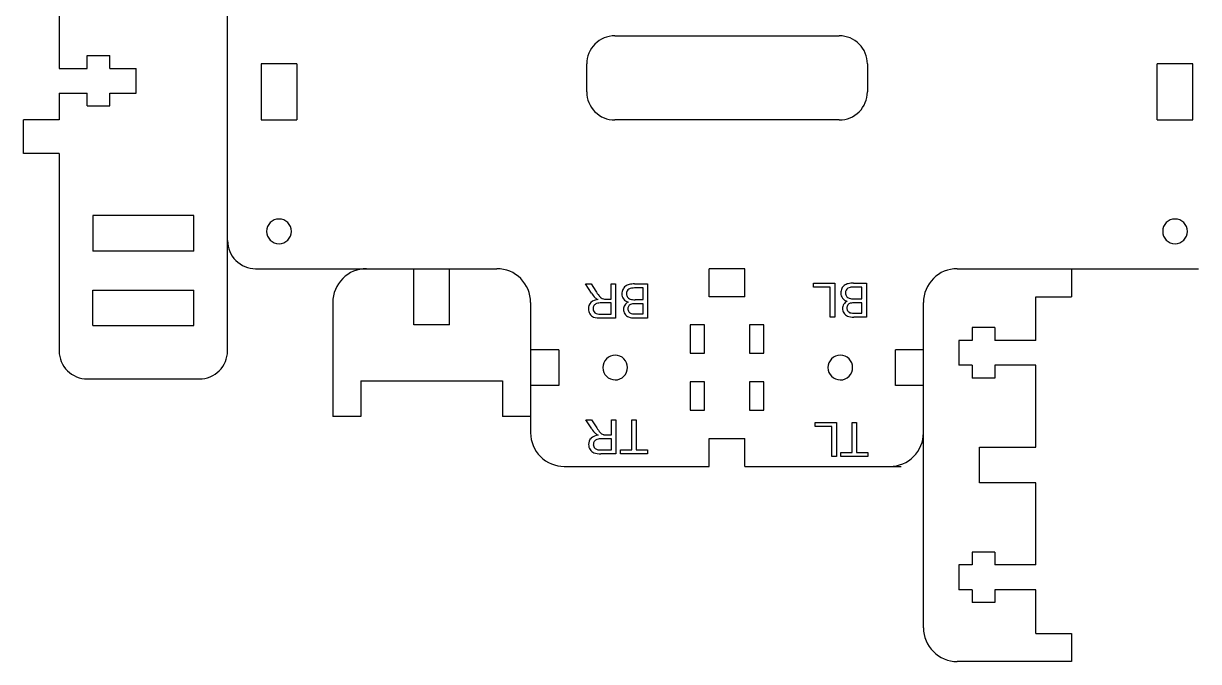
# Model space of a CAD drawing. Header units: millimetres. Extents: x 202 to 607, y -312 to -93.
# Drawn here: x 202.1 to 411.5, y -312.1 to -198.4 of the extents above; entities that cross this region are included whole.
import ezdxf

# ---------------------------------------------------------------- set-up
doc = ezdxf.new("R2010")
doc.units = ezdxf.units.MM
doc.layers.get('0').update_dxf_attribs({"lineweight": 25, "true_color": 0xffffff})

msp = doc.modelspace()

# ---------------------------------------------------------------- linework, layer by layer
for p, q in [((238.49, -256.77), (238.49, -114.47)), ((208.49, -190.62), (208.49, -206.42)), ((307.49, -200.62), (347.49, -200.62)), ((213.49, -206.42), (213.49, -204.12)), ((213.49, -204.12), (217.49, -204.12)), ((217.49, -206.42), (217.49, -204.12)), ((208.49, -206.42), (213.49, -206.42)), ((217.49, -206.42), (222.19, -206.42)), ((222.19, -210.82), (222.19, -206.42)), ((244.49, -205.62), (244.49, -215.62)), ((250.84, -205.62), (244.49, -205.62)), ((250.84, -205.62), (250.84, -215.62)), ((302.49, -210.62), (302.49, -205.62)), ((352.49, -205.62), (352.49, -210.62)), ((404.14, -215.62), (404.14, -205.62)), ((410.49, -205.62), (404.14, -205.62)), ((410.49, -215.62), (410.49, -205.62)), ((208.49, -210.82), (208.49, -215.62)), ((208.49, -210.82), (213.49, -210.82)), ((213.49, -213.12), (213.49, -210.82)), ((217.49, -213.12), (217.49, -210.82)), ((217.49, -210.82), (222.19, -210.82)), ((213.49, -213.12), (217.49, -213.12)), ((202.14, -221.62), (202.14, -215.62)), ((208.49, -215.62), (202.14, -215.62)), ((244.49, -215.62), (250.84, -215.62)), ((347.49, -215.62), (307.49, -215.62)), ((404.14, -215.62), (410.49, -215.62)), ((208.49, -221.62), (202.14, -221.62)), ((208.49, -221.62), (208.49, -256.77)), ((214.49, -232.62), (214.49, -238.97)), ((232.49, -232.62), (214.49, -232.62)), ((232.49, -238.97), (232.49, -232.62)), ((232.49, -238.97), (214.49, -238.97)), ((243.49, -242.12), (286.49, -242.12)), ((271.69, -252.12), (271.69, -242.12)), ((278.04, -252.12), (278.04, -242.12)), ((324.31, -247.12), (324.31, -242.12)), ((330.66, -242.12), (324.31, -242.12)), ((330.66, -247.12), (330.66, -242.12)), ((368.49, -242.12), (411.49, -242.12)), ((388.84, -242.12), (388.84, -247.12)), ((303.34, -246.49), (302.29, -244.84)), ((302.29, -244.84), (303.3, -244.84)), ((303.3, -244.84), (304.1, -246.11)), ((306.83, -247.54), (306.83, -244.84)), ((306.83, -244.84), (307.63, -244.84)), ((307.63, -244.84), (307.63, -250.91)), ((307.63, -244.84), (307.63, -244.84)), ((311.01, -244.84), (313.32, -244.84)), ((313.32, -244.84), (313.32, -250.91)), ((313.32, -244.84), (313.32, -244.84)), ((342.9, -245.41), (342.9, -244.7)), ((342.9, -244.7), (346.68, -244.7)), ((346.68, -244.7), (346.68, -250.76)), ((346.68, -244.7), (346.68, -244.7)), ((350.02, -244.7), (352.33, -244.7)), ((352.33, -244.7), (352.33, -250.76)), ((352.33, -244.7), (352.33, -244.7)), ((214.49, -252.27), (214.49, -245.92)), ((214.49, -245.92), (232.49, -245.92)), ((232.49, -252.27), (232.49, -245.92)), ((312.52, -245.56), (311.01, -245.56)), ((312.52, -247.64), (312.52, -245.56)), ((312.52, -245.56), (312.52, -245.56)), ((345.88, -245.41), (342.9, -245.41)), ((345.88, -250.76), (345.88, -245.41)), ((351.53, -245.41), (350.02, -245.41)), ((351.53, -247.49), (351.53, -245.41)), ((351.53, -245.41), (351.53, -245.41)), ((257.25, -248.12), (257.25, -268.47)), ((292.49, -248.12), (292.49, -271.36)), ((306.83, -248.23), (305.1, -248.23)), ((305.9, -247.54), (306.83, -247.54)), ((306.83, -250.23), (306.83, -248.23)), ((306.83, -248.23), (306.83, -248.23)), ((311.12, -247.64), (312.52, -247.64)), ((312.52, -248.36), (311.21, -248.36)), ((312.52, -250.19), (312.52, -248.36)), ((312.52, -248.36), (312.52, -248.36)), ((330.66, -247.12), (324.31, -247.12)), ((350.13, -247.49), (351.53, -247.49)), ((351.53, -248.21), (350.22, -248.21)), ((351.53, -250.04), (351.53, -248.21)), ((351.53, -248.21), (351.53, -248.21)), ((362.49, -248.12), (362.49, -248.12)), ((362.49, -306.12), (362.49, -248.12)), ((382.49, -247.12), (388.84, -247.12)), ((382.49, -247.12), (382.49, -247.12)), ((382.49, -254.92), (382.49, -247.12)), ((304.91, -250.23), (306.83, -250.23)), ((307.63, -250.91), (304.94, -250.91)), ((313.32, -250.91), (311.05, -250.91)), ((311.31, -250.19), (312.52, -250.19)), ((346.68, -250.76), (345.88, -250.76)), ((352.33, -250.76), (350.06, -250.76)), ((350.32, -250.04), (351.53, -250.04)), ((214.49, -252.27), (232.49, -252.27)), ((278.04, -252.12), (271.69, -252.12)), ((320.94, -252.12), (320.94, -257.2)), ((323.48, -252.12), (320.94, -252.12)), ((323.48, -252.12), (323.48, -252.12)), ((323.48, -257.2), (323.48, -252.12)), ((331.49, -252.12), (331.49, -257.2)), ((334.03, -252.12), (331.49, -252.12)), ((334.03, -252.12), (334.03, -252.12)), ((334.03, -257.2), (334.03, -252.12)), ((375.19, -252.62), (371.19, -252.62)), ((371.19, -252.62), (371.19, -254.92)), ((375.19, -252.62), (375.19, -254.92)), ((371.19, -254.92), (368.79, -254.92)), ((368.79, -254.92), (368.79, -254.92)), ((368.79, -254.92), (368.79, -259.32)), ((371.19, -254.92), (371.19, -254.92)), ((382.49, -254.92), (375.19, -254.92)), ((382.49, -254.92), (382.49, -254.92)), ((297.49, -256.57), (292.49, -256.57)), ((297.49, -256.57), (297.49, -256.57)), ((297.49, -256.57), (297.49, -262.92)), ((297.49, -256.57), (297.49, -256.57)), ((320.94, -257.2), (323.48, -257.2)), ((323.48, -257.2), (323.48, -257.2)), ((331.49, -257.2), (334.03, -257.2)), ((334.03, -257.2), (334.03, -257.2)), ((357.49, -256.57), (357.49, -256.57)), ((357.49, -262.92), (357.49, -256.57)), ((362.49, -256.57), (357.49, -256.57)), ((362.49, -256.57), (362.49, -256.57)), ((371.19, -259.32), (368.79, -259.32)), ((371.19, -259.32), (371.19, -259.32)), ((371.19, -259.32), (371.19, -259.32)), ((371.19, -259.32), (371.19, -261.62)), ((382.49, -259.32), (375.19, -259.32)), ((375.19, -259.32), (375.19, -259.32)), ((375.19, -259.32), (375.19, -261.62)), ((382.49, -259.32), (382.49, -259.32)), ((382.49, -259.32), (382.49, -259.32)), ((382.49, -273.94), (382.49, -259.32)), ((375.19, -261.62), (371.19, -261.62)), ((375.19, -261.62), (375.19, -261.62)), ((213.49, -261.77), (233.49, -261.77)), ((233.49, -261.77), (233.49, -261.77)), ((262.25, -262.12), (262.25, -262.12)), ((262.25, -262.12), (262.25, -268.47)), ((262.25, -262.12), (287.49, -262.12)), ((287.49, -262.12), (287.49, -262.12)), ((287.49, -262.12), (287.49, -268.47)), ((287.49, -262.12), (287.49, -262.12)), ((297.49, -262.92), (292.49, -262.92)), ((297.49, -262.92), (297.49, -262.92)), ((320.94, -262.28), (320.94, -262.28)), ((320.94, -262.28), (320.94, -267.36)), ((323.48, -262.28), (320.94, -262.28)), ((323.48, -262.28), (323.48, -262.28)), ((323.48, -267.36), (323.48, -262.28)), ((323.48, -262.28), (323.48, -262.28)), ((331.49, -262.28), (331.49, -262.28)), ((331.49, -262.28), (331.49, -267.36)), ((334.03, -262.28), (331.49, -262.28)), ((334.03, -262.28), (334.03, -262.28)), ((334.03, -267.36), (334.03, -262.28)), ((334.03, -262.28), (334.03, -262.28)), ((362.49, -262.92), (357.49, -262.92)), ((362.49, -262.92), (362.49, -262.92)), ((320.94, -267.36), (323.48, -267.36)), ((323.48, -267.36), (323.48, -267.36)), ((331.49, -267.36), (334.03, -267.36)), ((334.03, -267.36), (334.03, -267.36)), ((262.25, -268.47), (257.25, -268.47)), ((262.25, -268.47), (262.25, -268.47)), ((292.49, -268.47), (287.49, -268.47)), ((292.49, -268.47), (292.49, -268.47)), ((303.39, -270.68), (302.34, -269.03)), ((302.34, -269.03), (303.35, -269.03)), ((303.35, -269.03), (304.15, -270.3)), ((306.88, -271.73), (306.88, -269.03)), ((306.88, -269.03), (307.68, -269.03)), ((307.68, -269.03), (307.68, -275.09)), ((307.68, -269.03), (307.68, -269.03)), ((310.52, -274.38), (310.52, -269.03)), ((310.52, -269.03), (311.32, -269.03)), ((311.32, -269.03), (311.32, -274.38)), ((311.32, -269.03), (311.32, -269.03)), ((343.18, -270.24), (343.18, -269.52)), ((343.18, -269.52), (346.97, -269.52)), ((346.97, -269.52), (346.97, -275.59)), ((346.97, -269.52), (346.97, -269.52)), ((349.76, -274.87), (349.76, -269.52)), ((349.76, -269.52), (350.56, -269.52)), ((350.56, -269.52), (350.56, -274.87)), ((350.56, -269.52), (350.56, -269.52)), ((305.95, -271.73), (306.88, -271.73)), ((346.16, -270.24), (343.18, -270.24)), ((346.16, -275.59), (346.16, -270.24)), ((306.88, -272.42), (305.15, -272.42)), ((306.88, -274.42), (306.88, -272.42)), ((306.88, -272.42), (306.88, -272.42)), ((324.31, -272.36), (324.31, -272.36)), ((324.31, -277.36), (324.31, -272.36)), ((324.31, -272.36), (330.66, -272.36)), ((330.66, -272.36), (330.66, -272.36)), ((330.66, -277.36), (330.66, -272.36)), ((330.66, -272.36), (330.66, -272.36)), ((372.49, -273.94), (382.49, -273.94)), ((372.49, -273.94), (372.49, -273.94)), ((372.49, -280.29), (372.49, -273.94)), ((382.49, -273.94), (382.49, -273.94)), ((304.96, -274.42), (306.88, -274.42)), ((307.68, -275.09), (304.99, -275.09)), ((308.52, -275.09), (308.52, -274.38)), ((308.52, -274.38), (310.52, -274.38)), ((313.32, -275.09), (308.52, -275.09)), ((311.32, -274.38), (313.32, -274.38)), ((313.32, -274.38), (313.32, -275.09)), ((346.97, -275.59), (346.16, -275.59)), ((347.76, -275.59), (347.76, -274.87)), ((347.76, -274.87), (349.76, -274.87)), ((352.56, -275.59), (347.76, -275.59)), ((350.56, -274.87), (352.56, -274.87)), ((352.56, -274.87), (352.56, -275.59)), ((298.49, -277.36), (324.31, -277.36)), ((324.31, -277.36), (324.31, -277.36)), ((330.66, -277.36), (358.49, -277.36)), ((358.49, -277.36), (358.49, -277.36)), ((382.49, -280.29), (372.49, -280.29)), ((382.49, -280.29), (382.49, -280.29)), ((382.49, -280.29), (382.49, -280.29)), ((382.49, -294.92), (382.49, -280.29)), ((375.19, -292.62), (371.19, -292.62)), ((371.19, -292.62), (371.19, -292.62)), ((371.19, -292.62), (371.19, -294.92)), ((375.19, -292.62), (375.19, -292.62)), ((375.19, -292.62), (375.19, -292.62)), ((375.19, -292.62), (375.19, -294.92)), ((371.19, -294.92), (368.79, -294.92)), ((368.79, -294.92), (368.79, -294.92)), ((368.79, -294.92), (368.79, -299.32)), ((371.19, -294.92), (371.19, -294.92)), ((382.49, -294.92), (375.19, -294.92)), ((382.49, -294.92), (382.49, -294.92)), ((371.19, -299.32), (368.79, -299.32)), ((371.19, -299.32), (371.19, -299.32)), ((371.19, -299.32), (371.19, -299.32)), ((371.19, -299.32), (371.19, -301.62)), ((382.49, -299.32), (375.19, -299.32)), ((375.19, -299.32), (375.19, -299.32)), ((375.19, -299.32), (375.19, -301.62)), ((382.49, -299.32), (382.49, -299.32)), ((382.49, -299.32), (382.49, -299.32)), ((382.49, -307.12), (382.49, -299.32)), ((375.19, -301.62), (371.19, -301.62)), ((375.19, -301.62), (375.19, -301.62)), ((382.49, -307.12), (388.84, -307.12)), ((388.84, -307.12), (388.84, -307.12)), ((388.84, -307.12), (388.84, -307.12)), ((388.84, -307.12), (388.84, -312.12)), ((388.84, -312.12), (368.49, -312.12)), ((388.84, -312.12), (388.84, -312.12))]:
    msp.add_line(p, q)
for centre, radius, start, end in [((307.49, -205.62), 5, 90.0001, 135.0001), ((347.49, -205.62), 5, 44.9989, 89.9998), ((307.49, -205.62), 5, 135.0012, 180.0003), ((347.49, -205.62), 5, 359.9993, 45.002), ((307.49, -210.62), 5, 180.0005, 224.998), ((347.49, -210.62), 5, 314.9989, 359.9998), ((307.49, -210.62), 5, 225, 269.9999), ((347.49, -210.62), 5, 270.0001, 315.0012), ((247.66, -235.47), 2.2, 89.9992, 180.0008), ((247.66, -235.47), 2.2, 0.0009, 89.9991), ((407.31, -235.47), 2.2, 89.9992, 180.0008), ((407.31, -235.47), 2.2, 0.0009, 89.9991), ((247.66, -235.47), 2.2, 179.9992, 270.0008), ((247.66, -235.47), 2.2, 270.0009, 359.9991), ((407.31, -235.47), 2.2, 179.9992, 270.0008), ((407.31, -235.47), 2.2, 270.0009, 359.9991), ((243.49, -237.12), 5, 180.0005, 224.998), ((243.49, -237.12), 5, 225, 269.9999), ((263.25, -248.12), 6, 89.9993, 134.9988), ((286.49, -248.12), 6, 45.0004, 90.0005), ((368.49, -248.12), 6, 89.9993, 134.9988), ((263.25, -248.12), 6, 135.002, 179.9999), ((286.49, -248.12), 6, 0.0014, 44.9991), ((310.94, -248.86), 4.02, 88.9056, 102.9575), ((349.46, -246.6), 1.85, 102.9667, 125.5979), ((349.94, -248.71), 4.02, 88.9056, 102.9575), ((368.49, -248.12), 6, 135.002, 179.9999), ((306.89, -244.24), 4.2, 212.4286, 226.7264), ((313.53, -240.16), 11.15, 212.2054, 217.4274), ((306.12, -245.9), 1.78, 215.8097, 234.3879), ((310.52, -246.59), 1.77, 153.8923, 180.4041), ((310.22, -246.63), 1.47, 178.7582, 216.9931), ((310.32, -246.45), 1.53, 128.2375, 155.3174), ((310.45, -246.75), 1.85, 102.9667, 125.5979), ((310.64, -246.58), 1.07, 152.5584, 181.0218), ((310.59, -246.62), 1.01, 178.7286, 214.0684), ((310.48, -246.49), 0.877, 122.6077, 152.6531), ((310.67, -246.88), 1.31, 98.9823, 120.5917), ((310.93, -249.17), 3.61, 88.6246, 97.3084), ((349.52, -246.44), 1.77, 153.8923, 180.4041), ((349.23, -246.48), 1.47, 178.7582, 216.9931), ((349.33, -246.3), 1.53, 128.2375, 155.3174), ((349.65, -246.43), 1.07, 152.5584, 181.0218), ((349.6, -246.48), 1.01, 178.7286, 214.0684), ((349.48, -246.34), 0.877, 122.6077, 152.6531), ((349.68, -246.74), 1.31, 98.9823, 120.5917), ((349.93, -249.02), 3.61, 88.6246, 97.3084), ((304.3, -249.21), 1.52, 136.4154, 181.5265), ((304.65, -249.71), 2.12, 94.1581, 133.0153), ((304.6, -249.25), 0.983, 146.7438, 180.2626), ((304.54, -249.21), 0.914, 108.6766, 146.6835), ((305.31, -245.75), 2.02, 229.9148, 246.1594), ((305.01, -250.8), 2.57, 87.8682, 107.2836), ((305.75, -246.33), 1.21, 236.5712, 255.5418), ((305.83, -245.01), 2.53, 261.312, 271.4731), ((310.28, -246.53), 1.59, 218.4636, 255.5406), ((310.41, -249.35), 1.37, 147.7215, 179.9864), ((310.52, -249.44), 1.51, 114.7973, 147.3356), ((310.5, -246.66), 0.918, 214.9698, 252.9107), ((310.7, -249.23), 0.874, 145.2653, 182.0447), ((310.65, -249.25), 0.847, 104.3207, 142.2511), ((311.01, -244.62), 3.03, 255.091, 272.0201), ((311.1, -251.31), 2.95, 87.7864, 102.7456), ((349.29, -246.39), 1.59, 218.4636, 255.5406), ((349.42, -249.21), 1.37, 147.7215, 179.9864), ((349.53, -249.29), 1.51, 114.7973, 147.3356), ((349.51, -246.52), 0.918, 214.9698, 252.9107), ((349.71, -249.08), 0.874, 145.2653, 182.0447), ((349.81, -249.13), 0.977, 178.8386, 211.5089), ((349.66, -249.1), 0.847, 104.3207, 142.2511), ((350.02, -244.47), 3.03, 255.091, 272.0201), ((350.1, -251.16), 2.95, 87.7864, 102.7456), ((304.51, -249.27), 1.73, 179.4275, 211.2947), ((304.21, -249.48), 1.35, 210.3979, 248.6293), ((304.51, -249.28), 0.901, 178.4096, 229.2007), ((304.79, -247.33), 3.58, 252.4368, 272.4336), ((304.79, -248.78), 1.46, 233.766, 274.9025), ((310.53, -249.34), 1.49, 180.3614, 212.8228), ((310.49, -249.41), 1.43, 211.4917, 246.941), ((310.81, -249.28), 0.977, 178.8386, 211.5089), ((310.94, -248.07), 2.83, 249.1601, 272.1323), ((310.6, -249.4), 0.737, 212.0859, 253.3848), ((311.16, -246.73), 3.46, 257.0572, 272.4554), ((349.54, -249.2), 1.49, 180.3614, 212.8228), ((349.5, -249.26), 1.43, 211.4917, 246.941), ((349.95, -247.93), 2.83, 249.1601, 272.1323), ((349.61, -249.25), 0.737, 212.0859, 253.3848), ((350.17, -246.59), 3.46, 257.0572, 272.4554), ((213.49, -256.77), 5, 180.0005, 224.998), ((233.49, -256.77), 5, 314.9989, 359.9998), ((307.56, -259.74), 2.2, 89.997, 180.0003), ((307.56, -259.74), 2.2, 359.9996, 90.003), ((347.67, -259.74), 2.2, 89.997, 180.0003), ((347.67, -259.74), 2.2, 359.9996, 90.003), ((213.49, -256.77), 5, 225, 269.9999), ((233.49, -256.77), 5, 270.0001, 315.0012), ((307.56, -259.74), 2.2, 180.0009, 269.9991), ((307.56, -259.74), 2.2, 269.9992, 0.0008), ((347.67, -259.74), 2.2, 180.0009, 269.9991), ((347.67, -259.74), 2.2, 269.9992, 0.0008), ((298.49, -271.36), 6, 179.9994, 224.9998), ((304.7, -273.9), 2.12, 94.1581, 133.0153), ((306.94, -268.43), 4.2, 212.4286, 226.7264), ((305.36, -269.94), 2.02, 229.9148, 246.1594), ((313.58, -264.35), 11.15, 212.2054, 217.4274), ((306.17, -270.09), 1.78, 215.8097, 234.3879), ((305.8, -270.52), 1.21, 236.5712, 255.5418), ((305.88, -269.2), 2.53, 261.312, 271.4731), ((356.49, -271.36), 6, 314.9994, 359.9991), ((304.35, -273.4), 1.52, 136.4154, 181.5265), ((304.56, -273.46), 1.73, 179.4275, 211.2947), ((304.65, -273.44), 0.983, 146.7438, 180.2626), ((304.56, -273.47), 0.901, 178.4096, 229.2007), ((304.59, -273.4), 0.914, 108.6766, 146.6835), ((304.84, -272.97), 1.46, 233.766, 274.9025), ((305.06, -274.99), 2.57, 87.8682, 107.2836), ((298.49, -271.36), 6, 225.0003, 269.9992), ((304.26, -273.67), 1.35, 210.3979, 248.6293), ((304.84, -271.52), 3.58, 252.4368, 272.4336), ((356.49, -271.36), 6, 270.0007, 315.0008), ((368.49, -306.12), 6, 179.9994, 224.9998), ((368.49, -306.12), 6, 225.0003, 269.9992)]:
    msp.add_arc(centre, radius, start, end)

doc.saveas('drawing.dxf')
